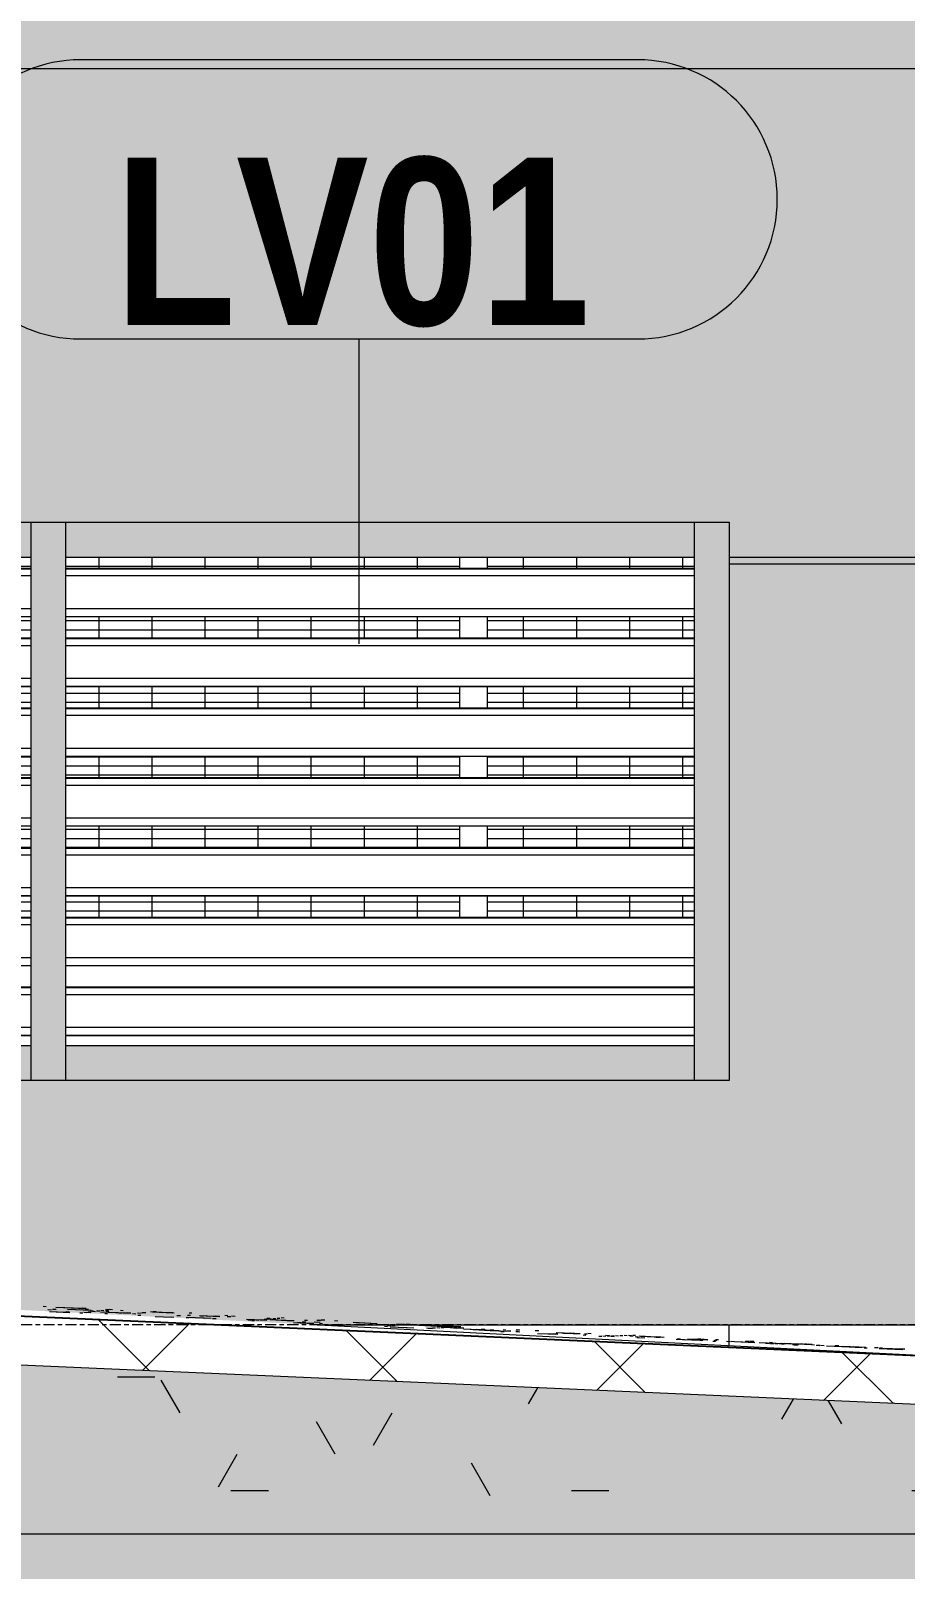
# Model space of a CAD drawing. Header units: millimetres. Extents: x -134153 to 99383, y -5233 to 35400.
# Drawn here: x 87359 to 88611, y 50 to 2254 of the extents above; entities that cross this region are included whole.
import ezdxf

# ---------------------------------------------------------------- set-up
doc = ezdxf.new("R2010")
doc.units = ezdxf.units.MM
doc.linetypes.add('Centre', pattern=[31.75, 6.35, -4.7625, 15.875, -4.7625])
for name, color, linetype, lineweight in [('0-2', 250, 'Continuous', 5), ('A-DETL-GENF-2', 9, 'Continuous', 9), ('A-DETL-THIN', 151, 'Continuous', 9), ('A-FLOR', 192, 'Continuous', 9), ('A-FLOR-3', 192, 'Continuous', 25), ('A-FLOR-HRAL', 11, 'Continuous', 9), ('A-FLOR-LEVL-2', 51, 'Centre', 9), ('A-FLOR-MCUT', 51, 'Continuous', 9), ('A-FLOR-PATT', 8, 'Continuous', 9), ('A-GLAZ-CWMG', 51, 'Continuous', 9), ('A-WALL', 113, 'Continuous', 9), ('A-WALL-IDEN', 211, 'Continuous', 9), ('A-WALL-PATT-2', 111, 'Continuous', 5), ('L-SITE-WALL-1', 7, 'Continuous', 9), ('S-COLS-1', 7, 'Continuous', 9)]:
    doc.layers.add(name, color=color, linetype=linetype, lineweight=lineweight)
doc.styles.add('Arial_B', font='arialbd_0.ttf', dxfattribs={"width": 0.85, "height": 240})

# ---------------------------------------------------------------- blocks, each defined once
blk = doc.blocks.new('NCV_TKTC_KET CAU_rvt-2-TKCS_MẶT ĐỨNG HƯỚNG NAM')
at = {"layer": 'L-SITE-WALL-1'}
blk.add_line((126852.6, 370.2), (126852.6, 400), dxfattribs=at)
at = {"layer": 'S-COLS-1'}
blk.add_line((126852.6, 370.2), (126852.6, 400), dxfattribs=at)
blk = doc.blocks.new('FP_306-TKCS_MẶT ĐỨNG HƯỚNG NAM')
at = {"layer": 'A-FLOR-PATT'}
for p, q in [((125870.3, 426.8), (125874.8, 426.6)), ((125877.1, 421.9), (125882.4, 421.7)), ((125879.3, 419.1), (125902.8, 418.2)), ((125879.3, 419.1), (125908.4, 417.8)), ((125883.5, 422.8), (125888.8, 422.6)), ((125888.6, 425.5), (125926.6, 423.8)), ((125888.6, 425.5), (125931.9, 423.3)), ((125903.2, 419), (125907.7, 418.8)), ((125904.9, 422.7), (125939, 421.1)), ((125904.9, 422.7), (125929.1, 421.4)), ((125931.9, 423.3), (125926.6, 423.8)), ((125929.1, 421.4), (125939, 421.1)), ((125930.5, 422.6), (125935, 422.4)), ((125934.8, 418.8), (125939, 418.7)), ((125938, 420.2), (125942.6, 420)), ((125940.9, 419.6), (125945.1, 419.4)), ((125946.9, 420.3), (125951.2, 420.1)), ((125952.6, 418.8), (125990.6, 417.3)), ((125952.6, 418.8), (125996, 416.8)), ((125953, 421.1), (125957.3, 420.9)), ((125959.1, 421.8), (125963.4, 421.6)), ((125960.5, 420.2), (125964.5, 420)), ((125960.8, 422.5), (125966.1, 422.3)), ((125965.2, 422.5), (125969.4, 422.3)), ((125980.9, 421), (125984.8, 420.8)), ((126023.8, 419.1), (126057.9, 417.5)), ((126023.8, 419.1), (126048, 417.8)), ((126027, 418.9), (126050.5, 417.9)), ((126027, 418.9), (126056.1, 417.4)), ((126027.6, 419.3), (126032.2, 419.1)), ((125908.4, 417.8), (125902.8, 418.2)), ((125922.6, 417.3), (125926.9, 417.1)), ((125928.7, 418.1), (125933, 417.9)), ((125933.3, 418.3), (125938.6, 418)), ((125958.5, 416.4), (125962.4, 416.2)), ((125978.9, 417.3), (125982.8, 417.1)), ((125995.9, 416.8), (125990.6, 417.3)), ((125998.3, 416.2), (126002.8, 416)), ((126005.4, 417.2), (126010.7, 416.9)), ((126005.8, 414), (126010.3, 413.8)), ((126011.8, 417.9), (126017.1, 417.7)), ((126030.7, 412), (126054.7, 411.1)), ((126048, 417.8), (126057.9, 417.5)), ((126056.1, 417.4), (126050.5, 417.9)), ((126057.5, 410.8), (126054.7, 411.1)), ((126061.6, 413.5), (126066.9, 413.3)), ((126075.1, 410.6), (126079.1, 410.4)), ((126076.6, 411.3), (126110.8, 409.9)), ((126076.6, 411.3), (126100.8, 410.1)), ((126077.1, 414), (126081.1, 413.8)), ((126079.2, 417.4), (126083.1, 417.2)), ((126094.2, 413.5), (126117.7, 412.5)), ((126094.2, 413.5), (126123.3, 412.1)), ((126095.4, 413.1), (126099.9, 412.9)), ((126100.8, 410.1), (126110.8, 409.9)), ((126112.6, 409.3), (126117.9, 409)), ((126123.3, 412.1), (126117.7, 412.5)), ((126130.3, 413.9), (126134.8, 413.6)), ((126133.7, 412.1), (126139.1, 411.9)), ((126140.1, 412.8), (126145.4, 412.5)), ((126161.4, 408.4), (126184.9, 407.4)), ((126161.4, 408.4), (126190.5, 407)), ((126163.2, 407.2), (126167.7, 407)), ((126168.7, 406.5), (126173, 406.4)), ((126174.8, 407.1), (126179, 406.9)), ((126180.9, 407.7), (126185.1, 407.5)), ((126190.5, 407), (126184.9, 407.4)), ((126186.9, 408.2), (126191.2, 408.1)), ((126189.9, 408.6), (126195.2, 408.3)), ((126190.5, 409.9), (126195, 409.7)), ((126193, 408.8), (126197.3, 408.6)), ((126195.5, 407.8), (126229.6, 406.2)), ((126195.5, 407.8), (126219.7, 406.5)), ((126198.1, 407.9), (126202.6, 407.7)), ((126199.1, 409.3), (126203.4, 409.1)), ((126205.2, 409.8), (126209.4, 409.7)), ((126211.3, 410.4), (126215.5, 410.2)), ((126219.7, 406.5), (126229.6, 406.2)), ((126228.7, 403.5), (126252.2, 402.6)), ((126228.7, 403.5), (126257.8, 402.2)), ((126234.6, 403.9), (126239.9, 403.7)), ((126241, 404.5), (126246.3, 404.2)), ((126242.6, 403.9), (126246.6, 403.7)), ((126244.6, 406.8), (126248.6, 406.6)), ((126257.8, 402.2), (126252.2, 402.6)), ((126258.3, 404.2), (126262.8, 403.9)), ((126262.1, 406.9), (126267.4, 406.6)), ((126263, 404.3), (126267, 404.1)), ((126265, 407.2), (126269, 407)), ((126265.9, 402.3), (126270.4, 402.1)), ((126268.5, 407.4), (126273.8, 407.1)), ((126287.7, 406.3), (126292.2, 406.1)), ((126290.8, 400.6), (126296.1, 400.4)), ((126314.4, 403.8), (126348.5, 402.2)), ((126314.4, 403.8), (126338.6, 402.5)), ((126318.3, 403.4), (126323.6, 403.1)), ((126338.6, 402.5), (126348.5, 402.2)), ((126355.5, 400.7), (126360, 400.5)), ((126359.2, 398.1), (126363.2, 397.9)), ((126361.3, 400.7), (126365.2, 400.5)), ((126362.9, 399), (126368.2, 398.7)), ((126367.2, 397.4), (126401.3, 395.9)), ((126367.2, 397.4), (126391.4, 396.2)), ((126369.3, 399.4), (126374.6, 399.2)), ((126376.3, 401.5), (126399.8, 400.4)), ((126376.3, 401.5), (126405.4, 400)), ((126390.3, 400.9), (126394.8, 400.7)), ((126390.4, 401.4), (126395.7, 401.1)), ((126405.4, 400), (126399.8, 400.4)), ((126408.4, 399.5), (126446.4, 397.8)), ((126408.4, 399.5), (126451.7, 397.4)), ((126433.2, 399.4), (126467.3, 397.8)), ((126433.2, 399.4), (126457.4, 398.1)), ((126446.1, 396.9), (126450.3, 396.7)), ((126451.7, 397.4), (126446.4, 397.8)), ((126446.6, 397.9), (126451.9, 397.6)), ((126450.6, 397.2), (126455.1, 397)), ((126452.2, 397.2), (126456.4, 397)), ((126457.4, 398.1), (126467.3, 397.8)), ((126458.2, 397.5), (126462.5, 397.3)), ((126464.3, 397.8), (126468.6, 397.6)), ((126391.4, 396.2), (126401.3, 395.9)), ((126419.1, 395.7), (126424.4, 395.5)), ((126421.8, 395.4), (126426, 395.2)), ((126423.2, 395.5), (126427.8, 395.3)), ((126427.8, 395.8), (126432.1, 395.6)), ((126433.9, 396.1), (126438.2, 396)), ((126440, 396.5), (126444.3, 396.3)), ((126443.6, 396.7), (126467.1, 395.7)), ((126443.6, 396.7), (126472.7, 395.3)), ((126458.1, 395.6), (126462.6, 395.4)), ((126472.7, 395.3), (126467.1, 395.7)), ((126472.4, 394.3), (126510.4, 392.7)), ((126472.4, 394.3), (126515.8, 392.3)), ((126486.1, 393.4), (126520.2, 391.9)), ((126486.1, 393.4), (126510.3, 392.2)), ((126491.3, 393.8), (126496.6, 393.5)), ((126497.6, 394.1), (126502.9, 393.9)), ((126510.3, 392.2), (126520.2, 391.9)), ((126515.8, 392.3), (126510.4, 392.7)), ((126510.8, 392.2), (126534.3, 391.2)), ((126510.8, 392.2), (126539.9, 390.9)), ((126518.3, 392.1), (126522.9, 391.9)), ((126525.9, 390.6), (126530.4, 390.4)), ((126526.8, 391.2), (126530.7, 391)), ((126528.8, 393.3), (126532.7, 393.1)), ((126539.9, 390.9), (126534.3, 391.2)), ((126547.1, 391.3), (126551.1, 391.1)), ((126547.4, 390.6), (126552.8, 390.3)), ((126547.7, 393.3), (126552.2, 393.1)), ((126549.2, 393.3), (126553.1, 393.1)), ((126574.9, 392.2), (126580.2, 391.9)), ((126578.1, 387.9), (126601.6, 387)), ((126578.1, 387.9), (126607.2, 386.6)), ((126598.5, 387.2), (126603.8, 386.9)), ((126607.2, 386.6), (126601.6, 387)), ((126604.9, 389.1), (126639.1, 387.5)), ((126604.9, 389.1), (126629.2, 387.9)), ((126615.5, 388.4), (126620, 388.2)), ((126619.6, 388.4), (126624.9, 388.1)), ((126626, 388.6), (126631.3, 388.4)), ((126629.2, 387.9), (126639.1, 387.5)), ((126643.4, 385.6), (126647.3, 385.4)), ((126645.4, 387.3), (126649.3, 387.1)), ((126650.4, 388), (126654.9, 387.8)), ((126665.8, 384.1), (126670.1, 383.9)), ((126671.9, 384.3), (126676.2, 384.1)), ((126675.8, 385.2), (126681.1, 385)), ((126678, 384.5), (126682.2, 384.3)), ((126683.3, 383.8), (126687.8, 383.6)), ((126684.1, 384.7), (126688.3, 384.5)), ((126690.1, 384.8), (126694.4, 384.6)), ((126696.2, 385), (126700.5, 384.8)), ((126702.3, 385.1), (126706.6, 384.9)), ((126708.4, 385.2), (126712.6, 385)), ((126710.6, 384.5), (126715.1, 384.3)), ((126714.5, 385.4), (126718.7, 385.1)), ((126718.1, 383.4), (126722.7, 383.1)), ((126720.4, 381.8), (126725.7, 381.6)), ((126723.8, 384.3), (126757.9, 382.7)), ((126723.8, 384.3), (126748, 383.1)), ((126725.7, 384.1), (126749.2, 383.1)), ((126725.7, 384.1), (126754.8, 382.7)), ((126726.8, 382), (126732.1, 381.7)), ((126747.9, 382.7), (126753.2, 382.5)), ((126748, 383.1), (126757.9, 382.7)), ((126754.8, 382.7), (126749.2, 383.1)), ((126754.3, 382.9), (126759.6, 382.6)), ((126776.7, 379.6), (126810.8, 378.1)), ((126776.7, 379.6), (126800.9, 378.5)), ((126778.4, 380.1), (126782.9, 379.9)), ((126785.9, 379), (126790.4, 378.8)), ((126792.9, 380), (126816.5, 379)), ((126792.9, 380), (126822.1, 378.6)), ((126800.9, 378.5), (126810.8, 378.1)), ((126804.1, 379.6), (126809.4, 379.4)), ((126807.7, 380.3), (126812.3, 380.1)), ((126810.9, 378.4), (126814.8, 378.2)), ((126812.9, 379.6), (126816.9, 379.4)), ((126822.1, 378.6), (126816.5, 379)), ((126829.3, 376.9), (126833.2, 376.7)), ((126831.3, 378.1), (126835.2, 377.9)), ((126833.3, 379.2), (126837.3, 379)), ((126848.8, 376.5), (126854.1, 376.3)), ((126855.1, 376.5), (126860.4, 376.3)), ((126860.2, 376.1), (126883.7, 375.1)), ((126860.2, 376.1), (126889.3, 374.8)), ((126875.5, 376.1), (126880, 375.8)), ((126876.3, 376.9), (126881.6, 376.6)), ((126882.6, 376.9), (126887.9, 376.6)), ((126889.3, 374.8), (126883.7, 375.1)), ((126895.5, 374.9), (126929.7, 373.3)), ((126895.5, 374.9), (126919.7, 373.7)), ((126910.4, 375.1), (126914.9, 374.9)), ((126904.9, 373.7), (126910.3, 373.4)), ((126911.9, 373.3), (126916.2, 373.1)), ((126918, 373.3), (126922.2, 373.1)), ((126919.8, 373.7), (126929.7, 373.3)), ((126924.1, 373.3), (126928.3, 373.1)), ((126927.5, 372.9), (126931.5, 372.7)), ((126928.2, 374), (126966.2, 372.2)), ((126928.2, 374), (126971.5, 371.8)), ((126929.5, 373.8), (126933.5, 373.6)), ((126930.1, 373.3), (126934.4, 373.1)), ((126932.4, 373.8), (126937.8, 373.6)), ((126936.2, 373.2), (126940.5, 373)), ((126942.3, 373.2), (126946.6, 373)), ((126943.3, 372.1), (126947.8, 371.9)), ((126945.8, 371.7), (126950.9, 371.5)), ((126948.4, 373.1), (126952.6, 372.9)), ((126952.1, 371.4), (126950.9, 371.5)), ((126954.5, 373.1), (126958.7, 372.9)), ((126960.5, 373), (126963.3, 372.9)), ((126971.5, 371.8), (126966.2, 372.2)), ((126970.6, 371.9), (126975.1, 371.7)), ((126977.1, 370.9), (126982.4, 370.7)), ((126978.2, 371.1), (126982.7, 370.9)), ((126983.5, 370.9), (126988.8, 370.6)), ((126992.3, 370.2), (127030.2, 368.5)), ((126992.3, 370.2), (127035.6, 368.2)), ((127004.6, 370.7), (127009.9, 370.5)), ((127014.4, 369.7), (127048.5, 368.1)), ((127014.4, 369.7), (127038.6, 368.6)), ((127035.6, 368.2), (127030.2, 368.5)), ((127033.3, 368.2), (127038.6, 367.9)), ((127038.4, 368.1), (127042.9, 367.9)), ((127038.6, 368.6), (127048.5, 368.1)), ((127046, 367.4), (127050.5, 367.2)), ((127060.8, 367.7), (127066.1, 367.5)), ((127067.3, 366.4), (127101.4, 364.9)), ((127067.3, 366.4), (127074.2, 366.1)), ((127067.8, 367.4), (127072.3, 367.2)), ((127075.1, 366.9), (127098.6, 365.8)), ((127075.1, 366.9), (127104.2, 365.5)), ((127095, 365.5), (127099, 365.3)), ((127095.4, 365.1), (127101.4, 364.9)), ((127097.1, 365.8), (127101, 365.6)), ((127104.2, 365.5), (127098.6, 365.8))]:
    blk.add_line(p, q, dxfattribs=at)
blk = doc.blocks.new('NBS_CLDPhysicalSecuritySystems_MtlMeshPnlFncngSym_CLDModsecSecurusS3_InfillPanel - NBS_CLDPhysicalSecuritySystems_MtlMeshPnlFncngSym_CLDModsecSecurusS2_InfillPanel-2369440-TKCS_MẶT ĐỨNG HƯỚNG NAM')
at = {"layer": 'A-FLOR-HRAL'}
h = blk.add_hatch(dxfattribs=at)
h.set_pattern_fill('FP_41', color=256, style=0, pattern_type=2)
h.set_pattern_definition([(180, (123252.564, 850), (2e-15, 13), []), (90, (123252.564, 850), (76, -5e-15), [])])
h.paths.add_polyline_path([(127262.5, 971), (127501.6, 971), (127501.6, 2850), (127329.9, 2850), (127328.9, 2828.9), (127313.4, 2820.3), (127312.4, 2820), (127298.4, 2820), (127296.9, 2812.2), (127282.3, 2796.3), (127273.3, 2798), (127262.6, 2809), (127262.5, 1609.7), (127297.6, 1608.5), (127297.6, 1591.5), (127262.5, 1590.3), (127262.5, 1500), (127260.6, 1500), (127260.6, 1495.1), (127262.6, 1495.1), (127262.5, 992.2)])
h.paths.add_polyline_path([(123506.6, 984.3), (123902.6, 984.3), (123902.6, 1014.8), (123506.6, 1014.8), (123506.6, 992.2)])
h.paths.add_polyline_path([(123952.6, 984.3), (124466.6, 984.3), (124466.6, 1014.8), (123952.6, 1014.8), (123952.6, 992.2)])
h.paths.add_polyline_path([(123466.6, 984.3), (123466.6, 1014.8), (123252.6, 1014.8), (123252.6, 984.3), (123427.8, 984.3)])
h.paths.add_polyline_path([(124506.6, 984.3), (124877.6, 984.3), (124877.6, 1014.8), (124506.6, 1014.8), (124506.6, 992.2)])
h.paths.add_polyline_path([(124927.6, 984.3), (125466.6, 984.3), (125466.6, 1014.8), (124927.6, 1014.8), (124927.6, 992.2)])
h.paths.add_polyline_path([(126601, 984.3), (126802.6, 984.3), (126802.6, 1014.8), (126506.6, 1014.8), (126506.6, 984.3)])
h.paths.add_polyline_path([(126466.6, 984.3), (126466.6, 1014.8), (125902.6, 1014.8), (125902.6, 984.3), (126402.7, 984.3)])
h.paths.add_polyline_path([(125807.7, 984.3), (125852.6, 984.3), (125852.6, 1014.8), (125506.6, 1014.8), (125506.6, 984.3), (125609.4, 984.3)])
h.paths.add_polyline_path([(124927.6, 1084.3), (125466.6, 1084.3), (125466.6, 1114.8), (124927.6, 1114.8)])
h.paths.add_polyline_path([(125902.6, 1084.3), (126466.6, 1084.3), (126466.6, 1114.8), (125902.6, 1114.8)])
h.paths.add_polyline_path([(123427.8, 1084.3), (123466.6, 1084.3), (123466.6, 1114.8), (123252.6, 1114.8), (123252.6, 1084.3)])
h.paths.add_polyline_path([(123506.6, 1084.3), (123902.6, 1084.3), (123902.6, 1114.8), (123506.6, 1114.8)])
h.paths.add_polyline_path([(125506.6, 1084.3), (125852.6, 1084.3), (125852.6, 1114.8), (125506.6, 1114.8)])
h.paths.add_polyline_path([(124617.8, 1084.3), (124877.6, 1084.3), (124877.6, 1114.8), (124506.6, 1114.8), (124506.6, 1084.3)])
h.paths.add_polyline_path([(126802.6, 1084.3), (126802.6, 1114.8), (126506.6, 1114.8), (126506.6, 1084.3), (126601, 1084.3)])
h.paths.add_polyline_path([(124221.1, 1084.3), (124466.6, 1084.3), (124466.6, 1114.8), (123952.6, 1114.8), (123952.6, 1084.3)])
h.paths.add_polyline_path([(125466.6, 1184.3), (125466.6, 1214.8), (124927.6, 1214.8), (124927.6, 1184.3), (125411.1, 1184.3)])
h.paths.add_polyline_path([(123506.6, 1184.3), (123902.6, 1184.3), (123902.6, 1214.8), (123506.6, 1214.8)])
h.paths.add_polyline_path([(123427.8, 1184.3), (123466.6, 1184.3), (123466.6, 1214.8), (123252.6, 1214.8), (123252.6, 1184.3)])
h.paths.add_polyline_path([(125807.7, 1184.3), (125852.6, 1184.3), (125852.6, 1214.8), (125506.6, 1214.8), (125506.6, 1184.3)])
h.paths.add_polyline_path([(126601, 1184.3), (126802.6, 1184.3), (126802.6, 1214.8), (126506.6, 1214.8), (126506.6, 1184.3)])
h.paths.add_polyline_path([(124221.1, 1184.3), (124466.6, 1184.3), (124466.6, 1214.8), (123952.6, 1214.8), (123952.6, 1184.3)])
h.paths.add_polyline_path([(124506.6, 1184.3), (124877.6, 1184.3), (124877.6, 1214.8), (124506.6, 1214.8)])
h.paths.add_polyline_path([(125902.6, 1184.3), (126466.6, 1184.3), (126466.6, 1214.8), (125902.6, 1214.8)])
h.paths.add_polyline_path([(124466.6, 1284.3), (124466.6, 1314.8), (123952.6, 1314.8), (123952.6, 1284.3), (124221.1, 1284.3)])
h.paths.add_polyline_path([(125807.7, 1284.3), (125852.6, 1284.3), (125852.6, 1314.8), (125506.6, 1314.8), (125506.6, 1284.3)])
h.paths.add_polyline_path([(123252.6, 1284.3), (123466.6, 1284.3), (123466.6, 1314.8), (123252.6, 1314.8)])
h.paths.add_polyline_path([(126802.6, 1284.3), (126802.6, 1314.8), (126506.6, 1314.8), (126506.6, 1284.3), (126601, 1284.3)])
h.paths.add_polyline_path([(123506.6, 1284.3), (123902.6, 1284.3), (123902.6, 1314.8), (123506.6, 1314.8)])
h.paths.add_polyline_path([(124877.6, 1284.3), (124877.6, 1314.8), (124506.6, 1314.8), (124506.6, 1284.3), (124617.8, 1284.3)])
h.paths.add_polyline_path([(124927.6, 1284.3), (125466.6, 1284.3), (125466.6, 1314.8), (124927.6, 1314.8)])
h.paths.add_polyline_path([(126466.6, 1284.3), (126466.6, 1314.8), (125902.6, 1314.8), (125902.6, 1284.3), (126204.4, 1284.3)])
h.paths.add_polyline_path([(125902.6, 1384.3), (126466.6, 1384.3), (126466.6, 1414.8), (125902.6, 1414.8)])
h.paths.add_polyline_path([(123427.8, 1384.3), (123466.6, 1384.3), (123466.6, 1414.8), (123252.6, 1414.8), (123252.6, 1384.3)])
h.paths.add_polyline_path([(123506.6, 1384.3), (123902.6, 1384.3), (123902.6, 1414.8), (123506.6, 1414.8)])
h.paths.add_polyline_path([(126802.6, 1384.3), (126802.6, 1414.8), (126506.6, 1414.8), (126506.6, 1384.3), (126601, 1384.3)])
h.paths.add_polyline_path([(123952.6, 1384.3), (124466.6, 1384.3), (124466.6, 1414.8), (123952.6, 1414.8)])
h.paths.add_polyline_path([(124617.8, 1384.3), (124877.6, 1384.3), (124877.6, 1414.8), (124506.6, 1414.8), (124506.6, 1384.3)])
h.paths.add_polyline_path([(125506.6, 1384.3), (125852.6, 1384.3), (125852.6, 1414.8), (125506.6, 1414.8)])
h.paths.add_polyline_path([(125411.1, 1384.3), (125466.6, 1384.3), (125466.6, 1414.8), (124927.6, 1414.8), (124927.6, 1384.3), (125014.4, 1384.3)])
h.paths.add_polyline_path([(124877.6, 1484.3), (124877.6, 1500), (124506.6, 1500), (124506.6, 1484.3), (124617.8, 1484.3)])
h.paths.add_polyline_path([(125902.6, 1484.3), (126466.6, 1484.3), (126466.6, 1500), (125902.6, 1500)])
h.paths.add_polyline_path([(125852.6, 1484.3), (125852.6, 1500), (125506.6, 1500), (125506.6, 1484.3), (125807.7, 1484.3)])
h.paths.add_polyline_path([(124927.6, 1484.3), (125466.6, 1484.3), (125466.6, 1500), (124927.6, 1500)])
h.paths.add_polyline_path([(123252.6, 1484.3), (123466.6, 1484.3), (123466.6, 1500), (123252.6, 1500)])
h.paths.add_polyline_path([(123506.6, 1484.3), (123902.6, 1484.3), (123902.6, 1500), (123506.6, 1500)])
h.paths.add_polyline_path([(124221.1, 1484.3), (124466.6, 1484.3), (124466.6, 1500), (123952.6, 1500), (123952.6, 1484.3)])
h.paths.add_polyline_path([(126802.6, 1484.3), (126802.6, 1500), (126506.6, 1500), (126506.6, 1484.3), (126601, 1484.3)])
h.paths.add_polyline_path([(127287.6, 1582.5), (127287.6, 1590), (127297.6, 1590), (127297.6, 1582.5)])
h.paths.add_polyline_path([(127297.6, 1610), (127287.6, 1610), (127287.6, 1617.5), (127297.6, 1617.5)])
h.paths.add_polyline_path([(127265.4, 2820), (127266.8, 2820), (127263.9, 2830.5), (127263.9, 2820)])
for p, q in [((126466.6, 1500), (126466.6, 1484.3)), ((126506.6, 1484.3), (126506.6, 1500)), ((126466.6, 1415), (126466.6, 1384.3)), ((126506.6, 1384.3), (126506.6, 1415)), ((126466.6, 1315), (126466.6, 1284.3)), ((126506.6, 1284.3), (126506.6, 1315)), ((126466.6, 1215), (126466.6, 1184.3)), ((126506.6, 1184.3), (126506.6, 1215)), ((126466.6, 1115), (126466.6, 1084.3)), ((126506.6, 1084.3), (126506.6, 1115)), ((126466.6, 1015), (126466.6, 984.3)), ((126506.6, 984.3), (126506.6, 1015))]:
    blk.add_line(p, q, dxfattribs=at)
blk = doc.blocks.new('Rectangular Mullion - 50 x 100mm-3089682-TKCS_MẶT ĐỨNG HƯỚNG NAM')
at = {"layer": 'A-GLAZ-CWMG'}
blk.add_hatch(color=256, dxfattribs=at).paths.add_polyline_path([(126601, 1500), (126802.6, 1500), (126802.6, 1550), (125902.6, 1550), (125902.6, 1500), (126204.4, 1500)])
for p, q in [((125902.6, 1500), (125902.6, 1550)), ((126802.6, 1550), (126802.6, 1500)), ((125902.6, 1500), (126802.6, 1500))]:
    blk.add_line(p, q, dxfattribs=at)
blk = doc.blocks.new('Rectangular Mullion - 50 x 100mm-3089696-TKCS_MẶT ĐỨNG HƯỚNG NAM')
at = {"layer": 'A-GLAZ-CWMG'}
blk.add_hatch(color=256, dxfattribs=at).paths.add_polyline_path([(124617.8, 1500), (124877.6, 1500), (124877.6, 1550), (123952.6, 1550), (123952.6, 1500), (124221.1, 1500)])
for p, q in [((123952.6, 1500), (123952.6, 1550)), ((124877.6, 1550), (124877.6, 1500)), ((123952.6, 1500), (124877.6, 1500))]:
    blk.add_line(p, q, dxfattribs=at)
blk = doc.blocks.new('Rectangular Mullion - 50 x 100mm-3089697-TKCS_MẶT ĐỨNG HƯỚNG NAM')
at = {"layer": 'A-GLAZ-CWMG'}
blk.add_hatch(color=256, dxfattribs=at).paths.add_polyline_path([(124816.1, 750), (124877.6, 750), (124877.6, 800), (123952.6, 800), (123952.6, 750), (124617.8, 750)])
for p, q in [((123952.6, 750), (123952.6, 800)), ((124877.6, 800), (123952.6, 800)), ((124877.6, 800), (124877.6, 750))]:
    blk.add_line(p, q, dxfattribs=at)
blk = doc.blocks.new('Rectangular Mullion - 50 x 100mm-3089684-TKCS_MẶT ĐỨNG HƯỚNG NAM')
at = {"layer": 'A-GLAZ-CWMG'}
blk.add_hatch(color=256, dxfattribs=at).paths.add_polyline_path([(123824.5, 750), (123902.6, 750), (123902.6, 800), (123002.6, 800), (123002.6, 750), (123626.2, 750)])
for p, q in [((123002.6, 750), (123002.6, 800)), ((123902.6, 800), (123002.6, 800)), ((123902.6, 800), (123902.6, 750))]:
    blk.add_line(p, q, dxfattribs=at)
blk = doc.blocks.new('Rectangular Mullion - 50 x 100mm-3089665-TKCS_MẶT ĐỨNG HƯỚNG NAM')
at = {"layer": 'A-GLAZ-CWMG'}
blk.add_hatch(color=256, dxfattribs=at).paths.add_polyline_path([(122252.564287, 950), (122252.564287, 1050), (122202.564287, 1050), (122202.564287, 950)])
blk.add_line((122202.564287, 1050), (122202.564287, 950), dxfattribs=at)
blk = doc.blocks.new('Rectangular Mullion - 50 x 100mm-3089666-TKCS_MẶT ĐỨNG HƯỚNG NAM')
at = {"layer": 'A-GLAZ-CWMG'}
blk.add_hatch(color=256, dxfattribs=at).paths.add_polyline_path([(122252.564287, 1050), (122252.564287, 1150), (122202.564287, 1150), (122202.564287, 1050)])
blk.add_line((122202.564287, 1150), (122202.564287, 1050), dxfattribs=at)
blk = doc.blocks.new('Rectangular Mullion - 50 x 100mm-3089694-TKCS_MẶT ĐỨNG HƯỚNG NAM')
at = {"layer": 'A-GLAZ-CWMG'}
blk.add_hatch(color=256, dxfattribs=at).paths.add_polyline_path([(122252.564287, 1450), (122252.564287, 1550), (122202.564287, 1550), (122202.564287, 1450)])
blk.add_line((122202.564287, 1550), (122202.564287, 1450), dxfattribs=at)
blk = doc.blocks.new('Rectangular Mullion - MULLION LA SACH-3089698-TKCS_MẶT ĐỨNG HƯỚNG NAM')
at = {"layer": 'A-GLAZ-CWMG'}
for p, q in [((123952.6, 884.3), (124877.6, 884.3)), ((123952.6, 883.3), (124877.6, 883.3)), ((123952.6, 883.2), (124877.6, 883.2)), ((123952.6, 873.5), (124877.6, 873.5)), ((123952.6, 826.5), (124877.6, 826.5)), ((123952.6, 815), (124877.6, 815)), ((123952.6, 814.8), (124877.6, 814.8))]:
    blk.add_line(p, q, dxfattribs=at)
blk = doc.blocks.new('Rectangular Mullion - MULLION LA SACH-3089686-TKCS_MẶT ĐỨNG HƯỚNG NAM')
at = {"layer": 'A-GLAZ-CWMG'}
for p, q in [((123002.6, 884.3), (123902.6, 884.3)), ((123002.6, 883.3), (123902.6, 883.3)), ((123002.6, 883.2), (123902.6, 883.2)), ((123002.6, 873.5), (123902.6, 873.5)), ((123002.6, 826.5), (123902.6, 826.5)), ((123002.6, 815), (123902.6, 815)), ((123002.6, 814.8), (123902.6, 814.8))]:
    blk.add_line(p, q, dxfattribs=at)
blk = doc.blocks.new('Rectangular Mullion - 50 x 100mm-3089657-TKCS_MẶT ĐỨNG HƯỚNG NAM')
at = {"layer": 'A-GLAZ-CWMG'}
blk.add_hatch(color=256, dxfattribs=at).paths.add_polyline_path([(119977.6, 950), (119977.6, 1050), (119927.6, 1050), (119927.6, 950)])
for p, q in [((119927.6, 1050), (119927.6, 950)), ((119977.6, 950), (119977.6, 1050))]:
    blk.add_line(p, q, dxfattribs=at)
blk = doc.blocks.new('Rectangular Mullion - 50 x 100mm-3089658-TKCS_MẶT ĐỨNG HƯỚNG NAM')
at = {"layer": 'A-GLAZ-CWMG'}
blk.add_hatch(color=256, dxfattribs=at).paths.add_polyline_path([(119977.6, 1050), (119977.6, 1150), (119927.6, 1150), (119927.6, 1050)])
for p, q in [((119927.6, 1150), (119927.6, 1050)), ((119977.6, 1050), (119977.6, 1150))]:
    blk.add_line(p, q, dxfattribs=at)
blk = doc.blocks.new('Rectangular Mullion - 50 x 100mm-3089687-TKCS_MẶT ĐỨNG HƯỚNG NAM')
at = {"layer": 'A-GLAZ-CWMG'}
blk.add_hatch(color=256, dxfattribs=at).paths.add_polyline_path([(119977.6, 1450), (119977.6, 1550), (119927.6, 1550), (119927.6, 1450)])
for p, q in [((119927.6, 1550), (119927.6, 1450)), ((119977.6, 1450), (119977.6, 1550))]:
    blk.add_line(p, q, dxfattribs=at)
blk = doc.blocks.new('CTL_WALL TAG NO MARK - 10-2062273-TKCS_MẶT ĐỨNG HƯỚNG NAM')
at = {"layer": 'A-WALL-IDEN'}
for p, q in [((31780.1, 30252.1), (30982.6, 30252.1)), ((30982.6, 29852.1), (31780.1, 29852.1))]:
    blk.add_line(p, q, dxfattribs=at)
for centre, start, end in [((30982.6, 30052.1), 90, 270), ((31780.1, 30052.1), 270, 90)]:
    blk.add_arc(centre, 200, start, end, dxfattribs=at)

msp = doc.modelspace()

# ---------------------------------------------------------------- hatches: boundary and pattern name
at = {"layer": 'A-DETL-GENF-2'}
h = msp.add_hatch(dxfattribs=at)
h.set_pattern_fill('FP_61', color=256, style=0, pattern_type=2)
h.set_pattern_definition([(0, (44078.9, 0), (774.192, 774.192), [774.192, -774.192]), (0, (44078.9, 290.3), (774.192, 774.192), [774.192, -774.192]), (0, (44078.9, 580.64), (774.192, 774.192), [774.192, -774.192]), (90, (44175.7, 677.4), (-774.192, 774.192), [774.192, -774.192]), (90, (44466, 677.4), (-774.192, 774.192), [774.192, -774.192]), (90, (44756.3, 677.4), (-774.192, 774.192), [774.192, -774.192])])
h.paths.add_polyline_path([(-8674.5, -1216.2), (92867, -1216.2), (92867, 100), (-8674.5, 100), (-8674.5, -664.1)])
at = {"layer": 'A-FLOR-PATT'}
h = msp.add_hatch(dxfattribs=at)
h.set_pattern_fill('FP_33', color=256, style=0, pattern_type=2)
h.set_pattern_definition([(45, (44078.9, 0), (-169.7056, 169.7056), []), (135, (44078.9, 0), (-169.7056, -169.7056), [])])
h.paths.add_polyline_path([(88758.9, 280.1), (88758.9, 350), (80758.9, 702), (80758.9, 632.1), (88503.9, 291.3)])
h = msp.add_hatch(dxfattribs=at)
h.set_pattern_fill('FP_34', color=256, style=0, pattern_type=2)
h.set_pattern_definition([(0, (44078.91, 0), (650.24, 162.56), [53.645, -434.035, 53.645, -434.035, -2600.96]), (0, (44078.91, 0), (650.24, 162.56), [-975.36, 53.645, -921.715, 53.645, -434.035, -1137.92]), (0, (44078.91, 0), (650.24, 162.56), [-2438.4, 53.645, -271.475, 53.645, -759.155]), (120, (44322.75, 81.28), (-465.9011, 481.84436), [53.645, -434.035, 53.645, -3034.995]), (120, (44322.75, 81.28), (-465.9011, 481.84436), [-541.325, -434.035, 53.645, -921.715, -1625.6]), (120, (44322.75, 81.28), (-465.9011, 481.84436), [-1950.72, 53.645, -434.035, 53.645, -1084.275]), (120, (44322.75, 81.28), (-465.9011, 481.84436), [-2492.045, -271.475, 53.645, -759.155]), (240, (44404.03, 406.4), (-184.3389, -644.40436), [53.645, -434.035, 53.645, -3034.995]), (240, (44404.03, 406.4), (-184.3389, -644.40436), [-541.325, -434.035, 53.645, -921.715, -1625.6]), (240, (44404.03, 406.4), (-184.3389, -644.40436), [-1950.72, 53.645, -434.035, 53.645, -1084.275]), (240, (44404.03, 406.4), (-184.3389, -644.40436), [-2492.045, -271.475, 53.645, -759.155])])
h.paths.add_polyline_path([(88758.9, 100), (88758.9, 280.1), (80758.9, 632.1), (80758.9, 302), (85349.7, 100), (88503.9, 100)])
h = msp.add_hatch(dxfattribs=at)
h.set_pattern_fill('FP_35', color=256, style=0, pattern_type=2)
h.set_pattern_definition([(50, (44078.9, 0), (291.4942, -25.5022), [30.48, -335.28]), (355, (44078.9, 0), (-56.3889, 305.6909), [24.384, -268.224]), (100.451, (44103.2, -2.12), (235.108, 280.1865), [25.904, -284.944]), (46.184, (44078.9, 81.28), (433.727, -67.2684), [45.72, -502.92]), (96.636, (44115.05, 75.67), (379.844, 395.8845), [38.856, -427.416]), (351.184, (44078.9, 81.3), (379.848, 395.881), [36.576, -402.336]), (21, (44119.55, 60.96), (242.5828, -163.6239), [30.48, -335.28]), (326, (44119.55, 60.96), (98.883, 294.7011), [24.384, -268.224]), (71.451, (44139.77, 47.33), (341.4672, 131.074), [25.904, -284.944]), (37.5, (44078.91, 0), (4.94191, 135.28833), [5.364, -259.608, 5.364, -266.924, -269.24]), (37.5, (44078.91, 0), (4.94191, 135.28833), [-537.261, 5.364, -263.876]), (7.5, (44078.91, 0), (106.9117, 160.28908), [5.364, -149.88, 5.364, -253.512, -102.616]), (7.5, (44078.91, 0), (106.9117, 160.28908), [-414.122, 5.364, -97.252]), (327.5, (43988.28, 0), (216.9455, -9.16625), [5.364, -96.236, 5.364, -311.628, -420.624]), (327.5, (43988.28, 0), (216.9455, -9.16625), [-418.592, 5.364, -415.26]), (317.5, (43947.64, 0), (237.0069, 40.6827), [5.364, -126.716, 5.364, -205.151, -298.704]), (317.5, (43947.64, 0), (237.0069, 40.6827), [-342.595, 5.364, -293.34])])
h.paths.add_polyline_path([(88758.9, 100), (88758.9, 280.1), (80758.9, 632.1), (80758.9, 302), (85349.7, 100), (88503.9, 100)])
at = {"layer": 'A-WALL-PATT-2'}
h = msp.add_hatch(color=256, dxfattribs=at)
h.paths.add_polyline_path([(77608.9, 2200), (77958.9, 2200), (77958.9, 3290), (77608.9, 3290), (77608.9, 3200.6)])
h.paths.add_polyline_path([(80174.4, 2200), (88768.9, 2200), (88768.9, 3290), (79748.9, 3290), (79748.9, 2200)])
h.paths.add_polyline_path([(77608.9, 3300), (77958.9, 3300), (77958.9, 4690), (77608.9, 4690), (77608.9, 4304.9)])
h.paths.add_polyline_path([(86520.7, 3300), (88768.9, 3300), (88768.9, 4690), (79748.9, 4690), (79748.9, 3300), (80174.4, 3300)])
h.paths.add_polyline_path([(86520.7, 4700), (88768.9, 4700), (88768.9, 5550), (88758.9, 5550), (88758.9, 5600), (77608.9, 5600), (77608.9, 4700), (80174.4, 4700)])
h = msp.add_hatch(color=256, dxfattribs=at)
h.paths.add_polyline_path([(77608.9, 400), (77608.9, 500), (77598.9, 500), (77598.9, 400)])
h.paths.add_polyline_path([(88758.9, 400), (88768.8, 400), (88768.8, 600), (88758.8, 600), (88758.8, 610), (88768.8, 610), (88768.8, 1490), (88358.9, 1490), (88358.9, 750), (84458.9, 750), (84458.9, 1490), (83758.9, 1490), (83758.9, 950), (80308.9, 950), (80308.9, 1490), (79808.9, 1490), (79808.9, 600), (80758.9, 600), (80758.9, 754.2), (81272.7, 728.3), (87769, 400), (88503.9, 400)])
h.paths.add_polyline_path([(77608.9, 600), (77958.9, 600), (77958.9, 1490), (77598.9, 1490), (77598.9, 900), (77608.9, 900), (77608.9, 830)])
h.paths.add_polyline_path([(80308.9, 1500), (80308.9, 1550), (83758.9, 1550), (83758.9, 1500), (84458.9, 1500), (84458.9, 1550), (88358.9, 1550), (88358.9, 1500), (88768.8, 1500), (88768.8, 2200), (79808.9, 2200), (79808.9, 1500), (80174.4, 1500)])
h.paths.add_polyline_path([(77958.9, 1500), (77958.9, 2200), (77598.9, 2200), (77598.9, 1500)])
msp.add_hatch(color=256, dxfattribs=at).paths.add_polyline_path([(88503.9, 1490), (88764.8, 1490), (88764.8, 1500), (88358.9, 1500), (88358.9, 1490)])

# ---------------------------------------------------------------- linework, layer by layer
at = {"layer": 'A-DETL-THIN'}
msp.add_line((92867, 100), (-8674.5, 100), dxfattribs=at)
at = {"layer": 'A-FLOR'}
msp.add_line((87770.2, 400), (88708.8, 352.5), dxfattribs=at)
at = {"layer": 'A-FLOR-3', "flags": 128}
msp.add_lwpolyline([(88758.9, 350), (87870, 389.1), (86981.1, 428.2), (86092.2, 467.3), (85203.3, 506.4), (84314.4, 545.6), (83425.5, 584.7), (82536.6, 623.8), (81647.7, 662.9), (80758.9, 702)], dxfattribs=at)
at = {"layer": 'A-FLOR-LEVL-2'}
for p, q in [((-12769.4, 2200), (95658.9, 2200)), ((95658.9, 400), (-12769.4, 400))]:
    msp.add_line(p, q, dxfattribs=at)
at = {"layer": 'A-FLOR-MCUT', "flags": 128}
msp.add_lwpolyline([(88758.9, 280.1), (87870, 319.2), (86981.1, 358.3), (86092.2, 397.4), (85203.3, 436.5), (84314.4, 475.6), (83425.5, 514.7), (82536.6, 553.8), (81647.7, 593), (80758.9, 632.1)], dxfattribs=at)
at = {"layer": 'A-WALL'}
for p, q in [((79658.8, 2200), (88768.9, 2200)), ((84458.9, 1550), (88358.9, 1550)), ((88358.9, 1550), (88358.9, 750)), ((88358.9, 1500), (88768.8, 1500)), ((88768.8, 1490), (88358.9, 1490)), ((88358.9, 750), (84458.9, 750)), ((87769, 400), (88768.8, 400))]:
    msp.add_line(p, q, dxfattribs=at)
at = {"layer": 'A-WALL-IDEN'}
msp.add_line((87829.1, 1375.9), (87829.1, 1812.6), dxfattribs=at)

# ---------------------------------------------------------------- block references
at = {"layer": '0-2'}
msp.add_blockref('NCV_TKTC_KET CAU_rvt-2-TKCS_MẶT ĐỨNG HƯỚNG NAM', (-38493.7, 0), dxfattribs=at)
at = {"layer": 'A-FLOR'}
msp.add_blockref('FP_306-TKCS_MẶT ĐỨNG HƯỚNG NAM', (-38493.7, 0), dxfattribs=at)
at = {"layer": 'A-FLOR-HRAL'}
msp.add_blockref('NBS_CLDPhysicalSecuritySystems_MtlMeshPnlFncngSym_CLDModsecSecurusS3_InfillPanel - NBS_CLDPhysicalSecuritySystems_MtlMeshPnlFncngSym_CLDModsecSecurusS2_InfillPanel-2369440-TKCS_MẶT ĐỨNG HƯỚNG NAM', (-38493.7, 0), dxfattribs=at)
at = {"layer": 'A-GLAZ-CWMG'}
for name, p in [('Rectangular Mullion - 50 x 100mm-3089696-TKCS_MẶT ĐỨNG HƯỚNG NAM', (-37518.7, 0)), ('Rectangular Mullion - 50 x 100mm-3089687-TKCS_MẶT ĐỨNG HƯỚNG NAM', (-32568.7, 0)), ('Rectangular Mullion - 50 x 100mm-3089682-TKCS_MẶT ĐỨNG HƯỚNG NAM', (-38493.7, 0)), ('Rectangular Mullion - 50 x 100mm-3089694-TKCS_MẶT ĐỨNG HƯỚNG NAM', (-33893.7, 0)), ('Rectangular Mullion - MULLION LA SACH-3089698-TKCS_MẶT ĐỨNG HƯỚNG NAM', (-37518.7, 600)), ('Rectangular Mullion - MULLION LA SACH-3089686-TKCS_MẶT ĐỨNG HƯỚNG NAM', (-35593.7, 600)), ('Rectangular Mullion - 50 x 100mm-3089658-TKCS_MẶT ĐỨNG HƯỚNG NAM', (-32568.7, 300)), ('Rectangular Mullion - 50 x 100mm-3089666-TKCS_MẶT ĐỨNG HƯỚNG NAM', (-33893.7, 300)), ('Rectangular Mullion - MULLION LA SACH-3089698-TKCS_MẶT ĐỨNG HƯỚNG NAM', (-37518.7, 500)), ('Rectangular Mullion - MULLION LA SACH-3089686-TKCS_MẶT ĐỨNG HƯỚNG NAM', (-35593.7, 500)), ('Rectangular Mullion - 50 x 100mm-3089658-TKCS_MẶT ĐỨNG HƯỚNG NAM', (-32568.7, 200)), ('Rectangular Mullion - 50 x 100mm-3089666-TKCS_MẶT ĐỨNG HƯỚNG NAM', (-33893.7, 200)), ('Rectangular Mullion - MULLION LA SACH-3089698-TKCS_MẶT ĐỨNG HƯỚNG NAM', (-37518.7, 400)), ('Rectangular Mullion - MULLION LA SACH-3089686-TKCS_MẶT ĐỨNG HƯỚNG NAM', (-35593.7, 400)), ('Rectangular Mullion - 50 x 100mm-3089658-TKCS_MẶT ĐỨNG HƯỚNG NAM', (-32568.7, 100)), ('Rectangular Mullion - 50 x 100mm-3089666-TKCS_MẶT ĐỨNG HƯỚNG NAM', (-33893.7, 100)), ('Rectangular Mullion - MULLION LA SACH-3089698-TKCS_MẶT ĐỨNG HƯỚNG NAM', (-37518.7, 300)), ('Rectangular Mullion - MULLION LA SACH-3089686-TKCS_MẶT ĐỨNG HƯỚNG NAM', (-35593.7, 300)), ('Rectangular Mullion - 50 x 100mm-3089658-TKCS_MẶT ĐỨNG HƯỚNG NAM', (-32568.7, 0)), ('Rectangular Mullion - 50 x 100mm-3089666-TKCS_MẶT ĐỨNG HƯỚNG NAM', (-33893.7, 0)), ('Rectangular Mullion - MULLION LA SACH-3089698-TKCS_MẶT ĐỨNG HƯỚNG NAM', (-37518.7, 200)), ('Rectangular Mullion - MULLION LA SACH-3089686-TKCS_MẶT ĐỨNG HƯỚNG NAM', (-35593.7, 200)), ('Rectangular Mullion - 50 x 100mm-3089658-TKCS_MẶT ĐỨNG HƯỚNG NAM', (-32568.7, -100)), ('Rectangular Mullion - 50 x 100mm-3089666-TKCS_MẶT ĐỨNG HƯỚNG NAM', (-33893.7, -100)), ('Rectangular Mullion - MULLION LA SACH-3089698-TKCS_MẶT ĐỨNG HƯỚNG NAM', (-37518.7, 100)), ('Rectangular Mullion - MULLION LA SACH-3089686-TKCS_MẶT ĐỨNG HƯỚNG NAM', (-35593.7, 100)), ('Rectangular Mullion - 50 x 100mm-3089658-TKCS_MẶT ĐỨNG HƯỚNG NAM', (-32568.7, -200)), ('Rectangular Mullion - 50 x 100mm-3089666-TKCS_MẶT ĐỨNG HƯỚNG NAM', (-33893.7, -200)), ('Rectangular Mullion - MULLION LA SACH-3089698-TKCS_MẶT ĐỨNG HƯỚNG NAM', (-37518.7, 0)), ('Rectangular Mullion - MULLION LA SACH-3089686-TKCS_MẶT ĐỨNG HƯỚNG NAM', (-35593.7, 0)), ('Rectangular Mullion - 50 x 100mm-3089657-TKCS_MẶT ĐỨNG HƯỚNG NAM', (-32568.7, -200)), ('Rectangular Mullion - 50 x 100mm-3089665-TKCS_MẶT ĐỨNG HƯỚNG NAM', (-33893.7, -200)), ('Rectangular Mullion - 50 x 100mm-3089697-TKCS_MẶT ĐỨNG HƯỚNG NAM', (-37518.7, 0)), ('Rectangular Mullion - 50 x 100mm-3089684-TKCS_MẶT ĐỨNG HƯỚNG NAM', (-35593.7, 0))]:
    msp.add_blockref(name, p, dxfattribs=at)
at = {"layer": 'A-WALL-IDEN'}
msp.add_blockref('CTL_WALL TAG NO MARK - 10-2062273-TKCS_MẶT ĐỨNG HƯỚNG NAM', (56447.8, -28039.6), dxfattribs=at)

# ---------------------------------------------------------------- texts
at = {"layer": 'A-WALL-IDEN', "insert": (87819.2, 1950.6), "char_height": 240, "width": 701.76, "attachment_point": 5, "line_spacing_factor": 0.936439, "style": 'Arial_B'}
msp.add_mtext('\\pt6.7992,13.6008,20.4,27.1992,34.0008,40.8,47.5992,54.4008,61.2,67.9992,74.8008,81.6,88.3992,95.2008,102,108.7992,115.6008,122.4,129.1992,136.0008,142.8,149.5992,156.4008,163.2,169.9992,176.8008,183.6,190.3992,197.2008,204,210.7992,217.6008;LV01', dxfattribs=at)

doc.saveas('drawing.dxf')
